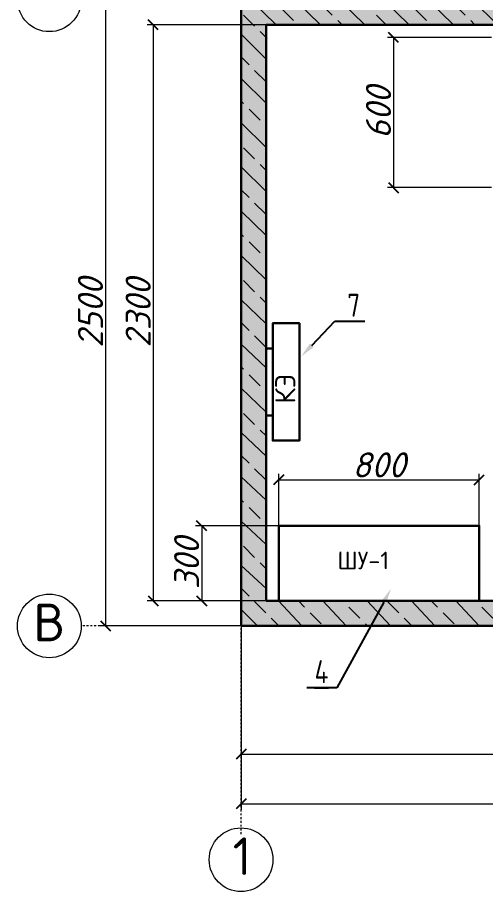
# Model space of a CAD drawing. Header units: millimetres. Extents: x 18305 to 53696, y 2146 to 15344.
# Drawn here: x 26951 to 28818, y 8540 to 12030 of the extents above; entities that cross this region are included whole.
import ezdxf
from ezdxf import colors
from ezdxf.entities.mleader import LeaderData, LeaderLine
from ezdxf.math import Vec2, Vec3

# ---------------------------------------------------------------- set-up
doc = ezdxf.new("R2010")
doc.units = ezdxf.units.MM
doc.linetypes.add('DASHDOT2', pattern=[0.5, 0.25, -0.125, 0, -0.125])
doc.linetypes.add('Сплошная', pattern=[0])
doc.layers.add('НОЛЬ', color=7, linetype='Continuous')
doc.layers.add('Размеры', color=174, linetype='Continuous', lineweight=9)
doc.styles.get("Standard").update_dxf_attribs({"font": 'cs_gost2304a.shx'})
doc.styles.add('ГОСТ-100', font='isocpeur.ttf', dxfattribs={"height": 100})
doc.styles.add('ГОСТ-150', font='isocpeur.ttf', dxfattribs={"height": 150})
doc.styles.add('ГОСТ-70', font='isocpeur.ttf', dxfattribs={"height": 70})
doc.styles.add('ГОСТ-80', font='isocpeur.ttf', dxfattribs={"height": 80})
doc.styles.add('ИСО курсив', font='isocpeui.ttf')
doc.dimstyles.new('ГОСТ-80', dxfattribs={"dimtxt": 80, "dimasz": 40, "dimexe": 24, "dimexo": 1, "dimgap": 10, "dimtad": 1, "dimdec": 0, "dimtxsty": 'ГОСТ-80', "dimblk": 'OBLIQUE', "dimcen": 2.5, "dimclrd": 251, "dimclre": 251, "dimclrt": 251, "dimadec": 0, "dimazin": 0, "dimtfac": 1, "dimtdec": 0, "dimtmove": 0, "dimatfit": 3, "dimfxl": 250, "dimlwd": 9, "dimlwe": 9, "dimarcsym": 2})

# ---------------------------------------------------------------- blocks, each defined once
blk = doc.blocks.new('*U887')
at = {"lineweight": 18}
h = blk.add_hatch(dxfattribs=at)
h.set_pattern_fill('ANSI33', scale=500)
h.set_pattern_definition([(45, (-270421877.2363863, -182955272.1720382), (-88.38834764831844, 88.38834764831844), []), (45, (-270421788.8480388, -182955272.1720382), (-88.38834764831844, 88.38834764831844), [62.5, -31.25])])
h.paths.add_polyline_path([(0, 6000), (0, 0), (2500, 0), (2500, 6000)])
h.paths.add_polyline_path([(2400, 5900), (2400, 100), (100, 100), (100, 5900)], flags=16)
h = blk.add_hatch(dxfattribs=at)
h.set_pattern_fill('AR-CONC', scale=30)
h.set_pattern_definition([(49.99999999999999, (-270421877.2363863, -182955272.1720382), (215.178054780226, -18.82564049477853), [22.5, -247.5]), (355, (-270421877.2363863, -182955272.1720382), (-41.6254000839, 225.6576401100035), [18, -198]), (100.45144446, (-270421859.304882, -182955273.7408414), (173.5526540181336, 206.8319972905888), [19.12205759999996, -210.3426335999997]), (46.18420000000001, (-270421877.2363863, -182955212.1720382), (320.1723992014717, -49.65578423792296), [33.75, -371.25]), (96.63563549, (-270421850.5553628, -182955216.3100303), (280.3985837022685, 292.2355802323651), [28.6831026, -315.5141279999999]), (351.1841639899999, (-270421877.2363863, -182955212.1720382), (280.3985835164319, 292.2355800809971), [27, -297.0000003]), (21, (-270421847.2363863, -182955227.1720382), (179.0721156355385, -120.7856671996016), [22.5, -247.5]), (326.0000000000001, (-270421847.2363863, -182955227.1720382), (72.99459957647451, 217.5450135140559), [18, -198]), (71.45144474, (-270421832.3137101, -182955237.2375104), (252.0667130189913, 96.75934584190615), [19.122057, -210.3426336]), (37.50000000000001, (-270421877.2363863, -182955272.1720382), (3.647956595187201, 99.86815614939344), [0, -195.6, 0, -201, 0, -198.75]), (7.499999999999999, (-270421877.2363863, -182955272.1720382), (78.92086123264458, 118.3235135647081), [0, -114.6, 0, -191.1, 0, -75.75]), (327.5, (-270421944.1363863, -182955272.1720382), (160.1467308517227, -6.766461520313927), [0, -75, 0, -234, 0, -310.5]), (317.5, (-270421974.1363863, -182955272.1720382), (174.9558508027159, 30.03149469969532), [0, -97.5, 0, -155.4, 0, -220.5])])
h.paths.add_polyline_path([(1.13686837721616e-13, 6000), (0, 9.094947017729282e-13), (2500, -9.094947017729282e-13), (2500, 6000)])
h.paths.add_polyline_path([(2400, 5900), (2400, 100), (100, 100), (100, 5900)], flags=16)
at = {"color": 7, "lineweight": 30}
for points in [[(0, 6000), (2500, 6000), (2500, 0), (0, 0)], [(100, 5900), (2400, 5900), (2400, 100), (100, 100)]]:
    blk.add_lwpolyline(points, close=True, dxfattribs=at)
blk = doc.blocks.new('_OBLIQUE')
at = {"color": 0, "linetype": 'ByBlock'}
blk.add_line((-0.5, -0.5), (0.5, 0.5), dxfattribs=at)
blk = doc.blocks.new('*D2002')
at = {"color": 251, "linetype": 'Сплошная', "lineweight": 9, "transparency": 16777216}
for p, q in [((27842.78248774013, 9599.031825515092), (27842.78248774013, 9063.774502863813)), ((33842.78248774013, 9599.031825515092), (33842.78248774013, 9063.774502863813))]:
    blk.add_line(p, q, dxfattribs=at)
at = {"color": 251, "linetype": 'Continuous', "lineweight": 9, "transparency": 16777216}
blk.add_line((27842.78248774013, 9087.774502863813), (33842.78248774013, 9087.774502863813), dxfattribs=at)
at = {"layer": 'Defpoints', "color": 0, "transparency": 16777216}
for p in [(27842.78248774013, 9600.031825515092), (33842.78248774013, 9600.031825515092), (33842.78248774013, 9087.774502863813)]:
    blk.add_point(p, dxfattribs=at)
at = {"color": 251, "lineweight": 9, "transparency": 16777216, "xscale": 40, "yscale": 40, "zscale": 40, "rotation": 180}
blk.add_blockref('_OBLIQUE', (27842.78248774013, 9087.774502863813), dxfattribs=at)
at = {"color": 251, "lineweight": 9, "transparency": 16777216, "xscale": 40, "yscale": 40, "zscale": 40}
blk.add_blockref('_OBLIQUE', (33842.78248774013, 9087.774502863813), dxfattribs=at)
at = {"color": 7, "lineweight": 40, "transparency": 16777216, "insert": (30842.78248774013, 9147.774502863813), "char_height": 100, "attachment_point": 5, "style": 'ИСО курсив'}
blk.add_mtext('6000', dxfattribs=at)
blk = doc.blocks.new('*D1950')
at = {"color": 251, "linetype": 'Сплошная', "lineweight": 9, "transparency": 16777216}
for p, q in [((28841.78248774015, 11950.0318255151), (28426.8365800374, 11950.03182551509)), ((28841.78248774015, 11350.0318255151), (28426.8365800374, 11350.03182551509))]:
    blk.add_line(p, q, dxfattribs=at)
at = {"color": 251, "linetype": 'Continuous', "lineweight": 9, "transparency": 16777216}
blk.add_line((28450.8365800374, 11950.03182551509), (28450.8365800374, 11350.03182551509), dxfattribs=at)
at = {"layer": 'Defpoints', "color": 0, "transparency": 16777216}
for p in [(28842.78248774015, 11950.0318255151), (28450.8365800374, 11350.03182551509), (28842.78248774015, 11350.0318255151)]:
    blk.add_point(p, dxfattribs=at)
at = {"color": 251, "lineweight": 9, "transparency": 16777216, "xscale": 40, "yscale": 40, "zscale": 40}
for p, rotation in [((28450.8365800374, 11950.03182551509), 90), ((28450.8365800374, 11350.03182551509), 270)]:
    blk.add_blockref('_OBLIQUE', p, dxfattribs=dict(at, rotation=rotation))
at = {"color": 7, "lineweight": 40, "transparency": 16777216, "insert": (28390.8365800374, 11650.03182551509), "char_height": 100, "attachment_point": 5, "rotation": 90, "style": 'ИСО курсив'}
blk.add_mtext('600', dxfattribs=at)
blk = doc.blocks.new('*D1955')
at = {"color": 251, "linetype": 'Сплошная', "lineweight": 9, "transparency": 16777216}
for p, q in [((27991.78248774015, 10000.0318255151), (27661.65298814584, 10000.0318255151)), ((27991.78248774015, 9700.031825515096), (27661.65298814584, 9700.031825515096))]:
    blk.add_line(p, q, dxfattribs=at)
at = {"color": 251, "linetype": 'Continuous', "lineweight": 9, "transparency": 16777216}
blk.add_line((27685.65298814584, 10000.0318255151), (27685.65298814584, 9700.031825515096), dxfattribs=at)
at = {"layer": 'Defpoints', "color": 0, "transparency": 16777216}
for p in [(27992.78248774015, 10000.0318255151), (27685.65298814584, 9700.031825515096), (27992.78248774015, 9700.031825515096)]:
    blk.add_point(p, dxfattribs=at)
at = {"color": 251, "lineweight": 9, "transparency": 16777216, "xscale": 40, "yscale": 40, "zscale": 40}
for p, rotation in [((27685.65298814584, 10000.0318255151), 90), ((27685.65298814584, 9700.031825515096), 270)]:
    blk.add_blockref('_OBLIQUE', p, dxfattribs=dict(at, rotation=rotation))
at = {"color": 7, "lineweight": 40, "transparency": 16777216, "insert": (27625.65298814584, 9850.031825515087), "char_height": 100, "attachment_point": 5, "rotation": 90, "style": 'ИСО курсив'}
blk.add_mtext('300', dxfattribs=at)
blk = doc.blocks.new('*D1956')
at = {"color": 251, "linetype": 'Сплошная', "lineweight": 9, "transparency": 16777216}
for p, q in [((27992.78248774014, 10001.03182551509), (27992.78248774014, 10207.07715724979)), ((28792.78248774014, 10001.03182551509), (28792.78248774014, 10207.07715724979))]:
    blk.add_line(p, q, dxfattribs=at)
at = {"color": 251, "linetype": 'Continuous', "lineweight": 9, "transparency": 16777216}
blk.add_line((27992.78248774014, 10183.07715724979), (28792.78248774014, 10183.07715724979), dxfattribs=at)
at = {"layer": 'Defpoints', "color": 0, "transparency": 16777216}
for p in [(28792.78248774014, 10183.07715724979), (27992.78248774014, 10000.03182551509), (28792.78248774014, 10000.03182551509)]:
    blk.add_point(p, dxfattribs=at)
at = {"color": 251, "lineweight": 9, "transparency": 16777216, "xscale": 40, "yscale": 40, "zscale": 40, "rotation": 180}
blk.add_blockref('_OBLIQUE', (27992.78248774014, 10183.07715724979), dxfattribs=at)
at = {"color": 251, "lineweight": 9, "transparency": 16777216, "xscale": 40, "yscale": 40, "zscale": 40}
blk.add_blockref('_OBLIQUE', (28792.78248774014, 10183.07715724979), dxfattribs=at)
at = {"color": 7, "lineweight": 40, "transparency": 16777216, "insert": (28392.78248774014, 10243.07715724979), "char_height": 100, "attachment_point": 5, "style": 'ИСО курсив'}
blk.add_mtext('800', dxfattribs=at)
blk = doc.blocks.new('*D1962')
at = {"color": 251, "linetype": 'Сплошная', "lineweight": 9, "transparency": 16777216}
for p, q in [((27941.78248774014, 12000.0318255151), (27468.353977704, 12000.0318255151)), ((27941.78248774014, 9700.031825515096), (27468.353977704, 9700.031825515096))]:
    blk.add_line(p, q, dxfattribs=at)
at = {"color": 251, "linetype": 'Continuous', "lineweight": 9, "transparency": 16777216}
blk.add_line((27492.353977704, 12000.0318255151), (27492.353977704, 9700.031825515096), dxfattribs=at)
at = {"layer": 'Defpoints', "color": 0, "transparency": 16777216}
for p in [(27942.78248774014, 12000.0318255151), (27492.353977704, 9700.031825515096), (27942.78248774014, 9700.031825515096)]:
    blk.add_point(p, dxfattribs=at)
at = {"color": 251, "lineweight": 9, "transparency": 16777216, "xscale": 40, "yscale": 40, "zscale": 40}
for p, rotation in [((27492.353977704, 12000.0318255151), 90), ((27492.353977704, 9700.031825515096), 270)]:
    blk.add_blockref('_OBLIQUE', p, dxfattribs=dict(at, rotation=rotation))
at = {"color": 7, "lineweight": 40, "transparency": 16777216, "insert": (27432.353977704, 10850.03182551509), "char_height": 100, "attachment_point": 5, "rotation": 90, "style": 'ИСО курсив'}
blk.add_mtext('2300', dxfattribs=at)
blk = doc.blocks.new('*D1963')
at = {"color": 251, "linetype": 'Сплошная', "lineweight": 9, "transparency": 16777216}
for p, q in [((27841.78248774014, 12100.03182551509), (27278.08257653685, 12100.03182551509)), ((27841.78248774018, 9600.031825515094), (27278.08257653685, 9600.031825515094))]:
    blk.add_line(p, q, dxfattribs=at)
at = {"color": 251, "linetype": 'Continuous', "lineweight": 9, "transparency": 16777216}
blk.add_line((27302.08257653685, 12100.03182551509), (27302.08257653685, 9600.031825515094), dxfattribs=at)
at = {"layer": 'Defpoints', "color": 0, "transparency": 16777216}
for p in [(27842.78248774014, 12100.03182551509), (27302.08257653685, 9600.031825515094), (27842.78248774018, 9600.031825515094)]:
    blk.add_point(p, dxfattribs=at)
at = {"color": 251, "lineweight": 9, "transparency": 16777216, "xscale": 40, "yscale": 40, "zscale": 40}
for p, rotation in [((27302.08257653685, 12100.03182551509), 90), ((27302.08257653685, 9600.031825515094), 270)]:
    blk.add_blockref('_OBLIQUE', p, dxfattribs=dict(at, rotation=rotation))
at = {"color": 7, "lineweight": 40, "transparency": 16777216, "insert": (27242.08257653685, 10850.03182551509), "char_height": 100, "attachment_point": 5, "rotation": 90, "style": 'ИСО курсив'}
blk.add_mtext('2500', dxfattribs=at)
blk = doc.blocks.new('*D1973')
at = {"color": 251, "linetype": 'Сплошная', "lineweight": 9, "transparency": 16777216}
for p, q in [((27842.78248774018, 9599.031825515092), (27842.78248774018, 8865.858621880237)), ((37892.78248774016, 9599.031825514336), (37892.78248774016, 8865.858621880237))]:
    blk.add_line(p, q, dxfattribs=at)
at = {"color": 251, "linetype": 'Continuous', "lineweight": 9, "transparency": 16777216}
blk.add_line((27842.78248774018, 8889.858621880237), (37892.78248774016, 8889.858621880237), dxfattribs=at)
at = {"layer": 'Defpoints', "color": 0, "transparency": 16777216}
for p in [(27842.78248774018, 9600.031825515092), (37892.78248774016, 9600.031825514336), (37892.78248774016, 8889.858621880237)]:
    blk.add_point(p, dxfattribs=at)
at = {"color": 251, "lineweight": 9, "transparency": 16777216, "xscale": 40, "yscale": 40, "zscale": 40, "rotation": 180}
blk.add_blockref('_OBLIQUE', (27842.78248774018, 8889.858621880237), dxfattribs=at)
at = {"color": 251, "lineweight": 9, "transparency": 16777216, "xscale": 40, "yscale": 40, "zscale": 40}
blk.add_blockref('_OBLIQUE', (37892.78248774016, 8889.858621880237), dxfattribs=at)
at = {"color": 7, "lineweight": 40, "transparency": 16777216, "insert": (32867.78248774017, 8949.858621880237), "char_height": 100, "attachment_point": 5, "style": 'ИСО курсив'}
blk.add_mtext('10050', dxfattribs=at)

msp = doc.modelspace()

# ---------------------------------------------------------------- linework, layer by layer
at = {"color": 194, "lineweight": 30}
for points in [[(27942.78248774013, 10808.34787664431), (27942.78248774013, 10708.34787664431), (27969.18942615213, 10708.34787664431)], [(27942.78248774013, 10340.34787664431), (27942.78248774013, 10440.34787664431), (27969.18942615213, 10440.34787664431)]]:
    msp.add_lwpolyline(points, dxfattribs=at)
msp.add_lwpolyline([(27969.18942615213, 10390.34787664431), (27969.18942615213, 10808.34787664431), (28075.3957402494, 10808.34787664431), (28075.3957402494, 10390.34787664431), (28075.3957402494, 10340.34787664431), (27969.18942615213, 10340.34787664431)], close=True, dxfattribs=at)
at = {"color": 5, "lineweight": 30}
msp.add_lwpolyline([(27992.78248774014, 10000.03182551509), (28792.78248774014, 10000.03182551509), (28792.78248774014, 9700.031825515092), (27992.78248774014, 9700.031825515092)], close=True, dxfattribs=at)
at = {"layer": 'НОЛЬ', "color": 44, "linetype": 'DASHDOT2', "lineweight": 20, "ltscale": 30}
for p, q in [((27842.78248774013, 8768.715090035083), (27842.78248774048, 14826.40677248174)), ((38453.78987930003, 9600.031825515092), (27205.2966047712, 9600.031825515092))]:
    msp.add_line(p, q, dxfattribs=at)
at = {"layer": 'НОЛЬ', "color": 44, "linetype": 'Continuous', "lineweight": 20, "ltscale": 30}
for centre in [(27078.2258454221, 12100.03182551509), (27078.22584542214, 9600.031825515092), (27842.78248774009, 8666.644330685667)]:
    msp.add_circle(centre, 127.0707593490556, dxfattribs=at)

# ---------------------------------------------------------------- block references
at = {"color": 7, "rotation": 90}
msp.add_blockref('*U887', (33842.78248774013, 9600.031825515092), dxfattribs=at)

# ---------------------------------------------------------------- texts
at = {"color": 194, "lineweight": 30, "insert": (28019.01487405249, 10546.97153516675), "char_height": 80, "attachment_point": 5, "rotation": 89.99999999999999, "style": 'ГОСТ-100'}
msp.add_mtext_dynamic_manual_height_columns('\\pxqc;КЭ', width=1812.984121850619, gutter_width=500, heights=[0], dxfattribs=at)
at = {"color": 44, "lineweight": 20, "ltscale": 2, "char_height": 150, "attachment_point": 1, "style": 'ГОСТ-150'}
for s, heights, insert in [('В', [153.9145059384609], (27014.22295877851, 9689.051416621194)), ('1', [0], (27809.27064177643, 8755.66392179177))]:
    msp.add_mtext_dynamic_manual_height_columns(s, width=681.0759849082679, gutter_width=350, heights=heights, dxfattribs=dict(at, insert=insert))
at = {"layer": 'Размеры', "linetype": 'ByBlock', "insert": (28226.9872675296, 9826.403850277013), "char_height": 70, "attachment_point": 7, "style": 'ГОСТ-70'}
msp.add_mtext('{\\C5;ШУ-1}', dxfattribs=at)

# ---------------------------------------------------------------- dimensions: what is measured, and where the dimension line sits
at = {"color": 7, "lineweight": 40}
for base, p1, p2, picture, middle in [((27302.08257653685, 9600.031825515094), (27842.78248774013, 12100.03182551509), (27842.78248774017, 9600.03182551509), '*D1963', (27242.08257653685, 10850.03182551509)), ((27492.353977704, 9700.031825515096), (27942.78248774013, 12000.03182551509), (27942.78248774013, 9700.031825515092), '*D1962', (27432.353977704, 10850.03182551509)), ((28450.8365800374, 11350.03182551509), (28842.78248774014, 11950.03182551509), (28842.78248774014, 11350.03182551509), '*D1950', (28390.8365800374, 11650.03182551509)), ((27685.65298814584, 9700.031825515096), (27992.78248774014, 10000.03182551509), (27992.78248774014, 9700.031825515092), '*D1955', (27625.65298814584, 9850.031825515087))]:
    dim = msp.add_linear_dim(base=base, p1=p1, p2=p2, angle=90, dimstyle='ГОСТ-80', override={"dimtxt": 100, "dimtxsty": 'ИСО курсив', "dimclrt": 7}, dxfattribs=at)
    dim.commit()
    dim.dimension.update_dxf_attribs({"geometry": picture, "text_midpoint": middle})
for base, p1, p2, picture, middle in [((28792.78248774014, 10183.07715724979), (27992.78248774014, 10000.03182551509), (28792.78248774014, 10000.03182551509), '*D1956', (28392.78248774014, 10243.07715724979)), ((33842.78248774013, 9087.774502863813), (27842.78248774013, 9600.031825515092), (33842.78248774013, 9600.031825515092), '*D2002', (30842.78248774013, 9147.774502863813)), ((37892.78248774016, 8889.858621880237), (27842.78248774018, 9600.031825515092), (37892.78248774016, 9600.031825514336), '*D1973', (32867.78248774017, 8949.858621880237))]:
    dim = msp.add_linear_dim(base=base, p1=p1, p2=p2, dimstyle='ГОСТ-80', override={"dimtxt": 100, "dimtxsty": 'ИСО курсив', "dimclrt": 7}, dxfattribs=at)
    dim.commit()
    dim.dimension.update_dxf_attribs({"geometry": picture, "text_midpoint": middle})

# ---------------------------------------------------------------- leaders
ml = msp.add_multileader_mtext('Standard')
ml.set_content('{\\L7}', color=256)
ml.set_leader_properties()
ml.build(insert=Vec2(0, 0))
ml.multileader.update_dxf_attribs({"text_left_attachment_type": 5, "text_right_attachment_type": 8, "dogleg_length": 18.87419276917274, "arrow_head_size": 61.05591781089758})
ctx = ml.context
ctx.base_point, ctx.char_height, ctx.arrow_head_size, ctx.landing_gap_size, ctx.plane_origin = Vec3(28235.53971009145, 10816.34160766512), 91.58387671634637, 61.05591781089758, 30.52795890544879, Vec3(28928.30019436261, 10733.07130715484)
ctx.left_attachment, ctx.right_attachment = 5, 8
notes = []
notes.append((ctx, [(1, (1, 1, 0), (28216.66551732228, 10816.34160766512), (1, 0), 18.87419276917274, [(0, [(28082.68297075159, 10676.08410643123)], 0, [])])]))
ctx.mtext.insert, ctx.mtext.flow_direction = Vec3(28266.0676689969, 10926.24225972474), 5
ml = msp.add_multileader_mtext('Standard')
ml.set_content('\\L{\\L4}', color=256)
ml.set_leader_properties()
ml.build(insert=Vec2(0, 0))
ml.multileader.update_dxf_attribs({"text_left_attachment_type": 5, "text_right_attachment_type": 8, "dogleg_length": 18.87419276917274, "arrow_head_size": 61.05591781089758})
ctx = ml.context
ctx.base_point, ctx.char_height, ctx.arrow_head_size, ctx.landing_gap_size, ctx.plane_origin = Vec3(28105.23745671131, 9353.186283766147), 91.58387671634637, 61.05591781089758, 30.52795890544879, Vec3(28790.70290918272, 9268.550981718756)
ctx.left_attachment, ctx.right_attachment = 5, 8
notes.append((ctx, [(0, (1, 1, 0), (28224.41780016982, 9353.186283766147), (-1, 0), 18.87419276917274, [(0, [(28441.0566092749, 9748.753576906398)], 0, [])])]))
ctx.mtext.insert, ctx.mtext.flow_direction = Vec3(28135.76541561676, 9463.086935825762), 5
for ctx, leaders in notes:
    for number, flags, end, landing, length, lines in leaders:
        leader = LeaderData()
        leader.index, (leader.has_last_leader_line, leader.has_dogleg_vector, leader.attachment_direction) = number, flags
        leader.last_leader_point, leader.dogleg_vector, leader.dogleg_length = Vec3(end), Vec3(landing), length
        for number, points, colour, breaks in lines:
            line = LeaderLine()
            line.index, line.vertices, line.color, line.breaks = number, Vec3.list(points), colors.encode_raw_color(colour), breaks
            leader.lines.append(line)
        ctx.leaders.append(leader)

doc.saveas('drawing.dxf')
